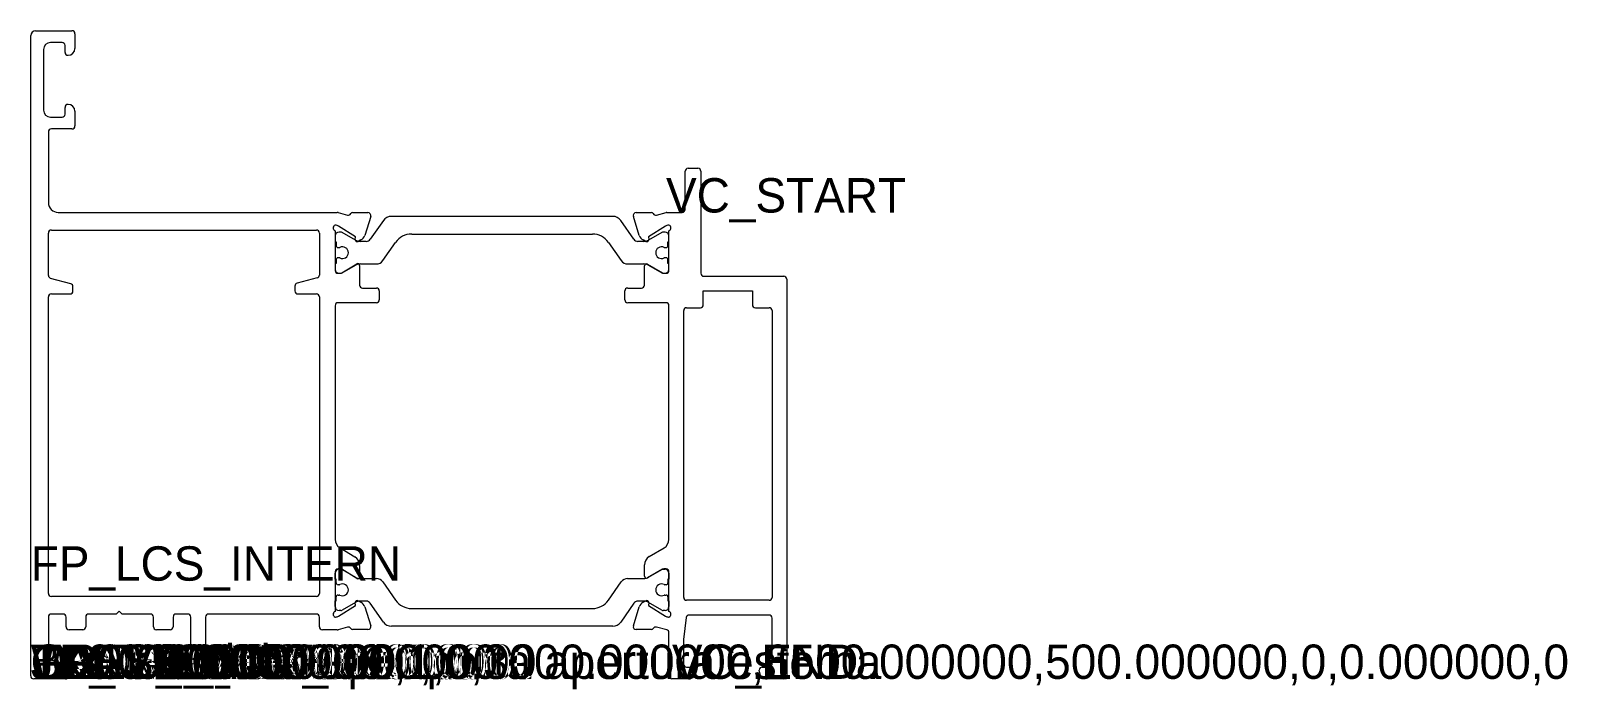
# Model space of a CAD drawing. Header units: metres. Extents: x 64 to 220, y 83 to 150.
import ezdxf

# ---------------------------------------------------------------- set-up
doc = ezdxf.new("R2010")
doc.units = ezdxf.units.M

msp = doc.modelspace()

# ---------------------------------------------------------------- linework, layer by layer
for p, q in [((64.102317, 150.291808), (67.802317, 150.291808)), ((63.602317, 84.591808), (63.602317, 149.791808)), ((66.802317, 149.091808), (65.602317, 149.091808)), ((67.102317, 148.091808), (67.102317, 148.791808)), ((68.102317, 149.991808), (68.102317, 148.491808)), ((64.902317, 148.391808), (64.902317, 142.191808)), ((67.102317, 141.791808), (67.102317, 142.491808)), ((65.602317, 141.491808), (66.802317, 141.491808)), ((68.102317, 142.091808), (68.102317, 140.591808)), ((65.402317, 139.991808), (65.402317, 132.791808)), ((67.802317, 140.291808), (65.702317, 140.291808)), ((130.552316, 136.291836), (131.552316, 136.291836)), ((130.252316, 132.091836), (130.252316, 135.991836)), ((131.852316, 135.991836), (131.852316, 125.591836)), ((66.402317, 131.791808), (94.824632, 131.791808)), ((94.901096, 131.7819), (94.824632, 131.791808)), ((94.901096, 131.7819), (95.863299, 131.528278)), ((96.389029, 131.767324), (97.940123, 131.767324)), ((125.26451, 131.767324), (126.815604, 131.767324)), ((127.341334, 131.528278), (128.303642, 131.781928)), ((128.380106, 131.791836), (128.303642, 131.781928)), ((128.380106, 131.791836), (129.952316, 131.791836)), ((65.702317, 129.991808), (92.702317, 129.991808)), ((94.640599, 130.491808), (94.602317, 130.491808)), ((94.602317, 129.926123), (94.602317, 125.891808)), ((96.670207, 129.314332), (94.96211, 130.398396)), ((98.226392, 131.377603), (97.624428, 129.456934)), ((99.513691, 130.965385), (98.176039, 129.05502)), ((122.871924, 131.391808), (100.332843, 131.391808)), ((125.028728, 129.05502), (123.691076, 130.965385)), ((125.580205, 129.456934), (124.978241, 131.377603)), ((128.242523, 130.398396), (126.534426, 129.314332)), ((128.602316, 130.491808), (128.564034, 130.491808)), ((128.602316, 125.891808), (128.602316, 129.926123)), ((65.402317, 125.365085), (65.402317, 129.691808)), ((93.002317, 129.691808), (93.002317, 125.418674)), ((94.602317, 129.391808), (94.602317, 128.791808)), ((94.602317, 128.791808), (94.702317, 128.791808)), ((94.702317, 128.791808), (94.702317, 128.416808)), ((95.182702, 129.791808), (95.002317, 129.791808)), ((96.676484, 128.975783), (95.332702, 129.751616)), ((96.65811, 129.025911), (96.670207, 129.314332)), ((97.231658, 128.987215), (96.950588, 128.840286)), ((97.766463, 128.841808), (97.176484, 128.841808)), ((99.462918, 126.882947), (100.762513, 128.738961)), ((102.400818, 129.591808), (120.803949, 129.591808)), ((122.442253, 128.738961), (123.741848, 126.882947)), ((126.028282, 128.841808), (125.438304, 128.841808)), ((126.254045, 128.840286), (125.972975, 128.987215)), ((127.872065, 129.751616), (126.528282, 128.975783)), ((126.534426, 129.314332), (126.546523, 129.025911)), ((128.202449, 129.791808), (128.022065, 129.791808)), ((128.502449, 128.416808), (128.502449, 128.791808)), ((128.502449, 128.791808), (128.602449, 128.791808)), ((128.602449, 128.791808), (128.602449, 129.391808)), ((94.702317, 126.966808), (94.702317, 126.591808)), ((94.902317, 128.216808), (95.0254, 128.216808)), ((95.0254, 127.166808), (94.902317, 127.166808)), ((95.0254, 128.216808), (95.090783, 128.231808)), ((95.090783, 127.151808), (95.0254, 127.166808)), ((128.113983, 128.231808), (128.179367, 128.216808)), ((128.179367, 127.166808), (128.113983, 127.151808)), ((128.179367, 128.216808), (128.302449, 128.216808)), ((128.302449, 127.166808), (128.179367, 127.166808)), ((128.502449, 126.591808), (128.502449, 126.966808)), ((94.702317, 126.591808), (94.602317, 126.591808)), ((94.602317, 126.591808), (94.602317, 125.991808)), ((94.902317, 125.591808), (95.121932, 125.591808)), ((95.002317, 125.591808), (95.182702, 125.591808)), ((95.271932, 125.632001), (96.802317, 126.565569)), ((95.332702, 125.632001), (96.676484, 126.407834)), ((97.102317, 126.392364), (97.102317, 124.391822)), ((97.176484, 126.541808), (98.807597, 126.541808)), ((124.397169, 126.541808), (126.028282, 126.541808)), ((126.102316, 124.391822), (126.102316, 126.342364)), ((126.402316, 126.515569), (127.932701, 125.632001)), ((126.528282, 126.407834), (127.872065, 125.632001)), ((128.022065, 125.591808), (128.202449, 125.591808)), ((128.082701, 125.591808), (128.302316, 125.591808)), ((128.602449, 126.591808), (128.502449, 126.591808)), ((128.602449, 125.991808), (128.602449, 126.591808)), ((132.152316, 125.291836), (140.302574, 125.291836)), ((67.679963, 124.524593), (65.624671, 125.075307)), ((67.902317, 123.791808), (67.902317, 124.234815)), ((90.502317, 124.288405), (90.502317, 123.791808)), ((92.779963, 125.128897), (90.724671, 124.578183)), ((97.402317, 124.091822), (98.802317, 124.091822)), ((99.102317, 123.791822), (99.102317, 122.891822)), ((124.102316, 122.891822), (124.102316, 123.791822)), ((124.402316, 124.091822), (125.802316, 124.091822)), ((132.103065, 122.391808), (132.103065, 123.791836)), ((132.103065, 123.791836), (137.102574, 123.791836)), ((137.102574, 123.791836), (137.102574, 122.391808)), ((140.602574, 124.991836), (140.602574, 84.591808)), ((65.402317, 92.991808), (65.402317, 123.191808)), ((65.702317, 123.491808), (67.602317, 123.491808)), ((90.802317, 123.491808), (92.702317, 123.491808)), ((93.002317, 123.191808), (93.002317, 92.991808)), ((94.602317, 122.291822), (94.602317, 98.49403)), ((98.802317, 122.591822), (94.902317, 122.591822)), ((128.302316, 122.591822), (124.402316, 122.591822)), ((128.602316, 98.49403), (128.602316, 122.291822)), ((130.403065, 122.091808), (131.803065, 122.091808)), ((137.402574, 122.091808), (138.802574, 122.091808)), ((130.103065, 92.591808), (130.103065, 121.791808)), ((139.102574, 121.791808), (139.102574, 92.591808)), ((95.102317, 97.628004), (96.602317, 96.711979)), ((126.602316, 96.761979), (128.102316, 97.628004)), ((95.121932, 95.491808), (94.902317, 95.491808)), ((97.102317, 95.845954), (97.102317, 94.691253)), ((126.102316, 94.741253), (126.102316, 95.895954)), ((128.302316, 95.491808), (128.082701, 95.491808)), ((94.602317, 95.191808), (94.602317, 91.157494)), ((94.602317, 94.456838), (94.602317, 95.056838)), ((94.702317, 94.456838), (94.602317, 94.456838)), ((94.702317, 94.081838), (94.702317, 94.456838)), ((95.002317, 95.456838), (95.182702, 95.456838)), ((95.0254, 93.881838), (95.090783, 93.896838)), ((96.802317, 94.518048), (95.271932, 95.451616)), ((95.332702, 95.416645), (96.676484, 94.640812)), ((97.176484, 94.506838), (98.807597, 94.506838)), ((99.462918, 94.165699), (100.762513, 92.309685)), ((122.442253, 92.309685), (123.741848, 94.165699)), ((124.397169, 94.506838), (126.028282, 94.506838)), ((127.932701, 95.451616), (126.402316, 94.568048)), ((126.528282, 94.640812), (127.872065, 95.416645)), ((128.022065, 95.456838), (128.202449, 95.456838)), ((128.113983, 93.896838), (128.179367, 93.881838)), ((128.602449, 94.456838), (128.502449, 94.456838)), ((128.502449, 94.456838), (128.502449, 94.081838)), ((128.602316, 91.157494), (128.602316, 95.191808)), ((128.602449, 95.056838), (128.602449, 94.456838)), ((92.702317, 92.691808), (65.702317, 92.691808)), ((94.702317, 92.256838), (94.702317, 92.631838)), ((95.0254, 93.881838), (94.902317, 93.881838)), ((94.902317, 92.831838), (95.0254, 92.831838)), ((95.090783, 92.816838), (95.0254, 92.831838)), ((128.179367, 92.831838), (128.113983, 92.816838)), ((128.302449, 93.881838), (128.179367, 93.881838)), ((128.179367, 92.831838), (128.302449, 92.831838)), ((128.502449, 92.631838), (128.502449, 92.256838)), ((66.902317, 90.892919), (65.702317, 90.892919)), ((72.302317, 90.892919), (69.502317, 90.892919)), ((72.602317, 91.192919), (72.302317, 90.892919)), ((72.902317, 90.892919), (72.602317, 91.192919)), ((75.802317, 90.892919), (72.902317, 90.892919)), ((79.602317, 90.892919), (78.402317, 90.892919)), ((92.702317, 90.892919), (81.702317, 90.892919)), ((94.602317, 91.656838), (94.602317, 92.256838)), ((94.602317, 92.256838), (94.702317, 92.256838)), ((94.96211, 90.685221), (96.670207, 91.769285)), ((95.182702, 91.256838), (95.002317, 91.256838)), ((96.676484, 92.072863), (95.332702, 91.29703)), ((96.670207, 91.769285), (96.65811, 92.057706)), ((96.950588, 92.243331), (97.231658, 92.096402)), ((97.766463, 92.206838), (97.176484, 92.206838)), ((97.624428, 91.626683), (98.226392, 89.706014)), ((99.513691, 90.083261), (98.176039, 91.993626)), ((102.400818, 91.456838), (120.803949, 91.456838)), ((125.028728, 91.993626), (123.691076, 90.083261)), ((124.978241, 89.706014), (125.580205, 91.626683)), ((126.028282, 92.206838), (125.438304, 92.206838)), ((125.972975, 92.096402), (126.254045, 92.243331)), ((127.872065, 91.29703), (126.528282, 92.072863)), ((126.546523, 92.057706), (126.534426, 91.769285)), ((126.534426, 91.769285), (128.242523, 90.685221)), ((128.202449, 91.256838), (128.022065, 91.256838)), ((128.502449, 92.256838), (128.602449, 92.256838)), ((128.602449, 92.256838), (128.602449, 91.656838)), ((138.802574, 92.291808), (130.403065, 92.291808)), ((138.802574, 90.791808), (130.664217, 90.791808)), ((65.402317, 90.592919), (65.402317, 86.091808)), ((67.202317, 89.591408), (67.202317, 90.592919)), ((68.902317, 89.291408), (67.502317, 89.291408)), ((69.202317, 90.592919), (69.202317, 89.591408)), ((76.102317, 89.591408), (76.102317, 90.592919)), ((77.802317, 89.291408), (76.402317, 89.291408)), ((78.102317, 90.592919), (78.102317, 89.591408)), ((79.902317, 86.091808), (79.902317, 90.592919)), ((81.402317, 90.592919), (81.402317, 84.591808)), ((93.002317, 89.591808), (93.002317, 90.592919)), ((94.824632, 89.291808), (93.302317, 89.291808)), ((94.602317, 90.591808), (94.640599, 90.591808)), ((94.824632, 89.291808), (94.901096, 89.301717)), ((95.863299, 89.555339), (94.901096, 89.301717)), ((97.940123, 89.316293), (96.389029, 89.316293)), ((122.871924, 89.656838), (100.332843, 89.656838)), ((126.815604, 89.316293), (125.26451, 89.316293)), ((128.37878, 89.281884), (127.341334, 89.555339)), ((128.564034, 90.591808), (128.602316, 90.591808)), ((130.366354, 90.527552), (130.098065, 88.291808)), ((139.102574, 85.791808), (139.102574, 90.491808)), ((128.602557, 84.591792), (128.602316, 88.991808)), ((130.098065, 88.291808), (130.098065, 85.791808)), ((65.702317, 85.791808), (67.602317, 85.791808)), ((67.862125, 85.222193), (67.411569, 84.441808)), ((67.902317, 85.491808), (67.902317, 85.372193)), ((77.902317, 85.372193), (77.902317, 85.491808)), ((78.393065, 84.441808), (77.942509, 85.222193)), ((78.202317, 85.791808), (79.602317, 85.791808)), ((130.398065, 85.491808), (131.102574, 85.491808)), ((131.402574, 85.191808), (131.402574, 85.091808)), ((137.802574, 85.091808), (137.802574, 85.191808)), ((138.102574, 85.491808), (138.802574, 85.491808)), ((67.151762, 84.291808), (63.902317, 84.291808)), ((81.102317, 84.291808), (78.652872, 84.291808)), ((130.602574, 84.291808), (128.902557, 84.291808)), ((140.302574, 84.291808), (138.602574, 84.291808))]:
    msp.add_line(p, q)
for centre, radius, start, end in [((64.102317, 149.791808), 0.5, 90, 180), ((67.802317, 149.991808), 0.3, 0, 90), ((65.602317, 148.391808), 0.7, 90, 180), ((66.802317, 148.791808), 0.3, 0, 90), ((67.402317, 148.091808), 0.3, 180, 270), ((67.402317, 148.491808), 0.7, 270, 0), ((67.402317, 142.491808), 0.3, 90, 180), ((67.402317, 142.091808), 0.7, 0, 90), ((65.602317, 142.191808), 0.7, 180, 270), ((66.802317, 141.791808), 0.3, 270, 0), ((65.702317, 139.991808), 0.3, 90, 180), ((67.802317, 140.591808), 0.3, 270, 0), ((130.552316, 135.991836), 0.3, 90, 180), ((131.552316, 135.991836), 0.3, 0, 90), ((66.402317, 132.791808), 1, 180, 270), ((95.95302, 131.814547), 0.3, 252.598279, 330.367342), ((96.387627, 131.567328), 0.2, 90, 150.367342), ((97.940123, 131.467324), 0.3, 342.598279, 90), ((125.26451, 131.467324), 0.3, 90, 197.401721), ((126.817006, 131.567328), 0.2, 29.632658, 90), ((127.251613, 131.814547), 0.3, 209.632658, 287.401721), ((129.952316, 132.091836), 0.3, 270, 0), ((65.702317, 129.691808), 0.3, 90, 180), ((92.702317, 129.691808), 0.3, 0, 90), ((94.702317, 130.208966), 0.3, 109.471221, 250.528779), ((94.640599, 129.891808), 0.6, 57.598279, 90), ((100.332843, 130.391808), 1, 90, 145), ((122.871924, 130.391808), 1, 35, 90), ((128.564034, 129.891808), 0.6, 90, 122.401721), ((128.502316, 130.208966), 0.3, 289.471221, 70.528779), ((95.002317, 129.391808), 0.4, 90, 180), ((94.902317, 128.416808), 0.2, 180, 270), ((95.182702, 129.491808), 0.3, 60, 90), ((96.857934, 129.01753), 0.2, 180, 297.598279), ((97.176484, 129.841808), 1, 240, 270), ((96.861043, 129.696189), 0.8, 297.598279, 342.598279), ((97.766463, 129.341808), 0.5, 270, 325), ((102.400818, 127.591808), 2, 90, 145), ((120.803949, 127.591808), 2, 35, 90), ((125.438304, 129.341808), 0.5, 215, 270), ((126.34359, 129.696189), 0.8, 197.401721, 242.401721), ((126.028282, 129.841808), 1, 270, 300), ((126.346699, 129.01753), 0.2, 242.401721, 0), ((128.022065, 129.491808), 0.3, 90, 120), ((128.202449, 129.391808), 0.4, 0, 90), ((128.302449, 128.416808), 0.2, 270, 0), ((94.902317, 126.966808), 0.2, 90, 180), ((95.352317, 127.691808), 0.6, 0, 115.841933), ((95.352317, 127.691808), 0.6, 244.158067, 0), ((98.807597, 127.341808), 0.8, 270, 325), ((124.397169, 127.341808), 0.8, 215, 270), ((127.852449, 127.691808), 0.6, 64.158067, 180), ((127.852449, 127.691808), 0.6, 180, 295.841933), ((128.302449, 126.966808), 0.2, 0, 90), ((65.702317, 125.365085), 0.3, 180, 255), ((92.702317, 125.418674), 0.3, 285, 0), ((95.002317, 125.991808), 0.4, 180, 270), ((94.902317, 125.891808), 0.3, 180, 270), ((95.121932, 125.891808), 0.3, 270, 300), ((95.182702, 125.891808), 0.3, 270, 300), ((97.176484, 125.541808), 1, 90, 120), ((96.902317, 126.392364), 0.2, 0, 120), ((126.028282, 125.541808), 1, 60, 90), ((126.302316, 126.342364), 0.2, 60, 180), ((128.022065, 125.891808), 0.3, 240, 270), ((128.082701, 125.891808), 0.3, 240, 270), ((128.202449, 125.991808), 0.4, 270, 0), ((128.302316, 125.891808), 0.3, 270, 0), ((132.152316, 125.591836), 0.3, 180, 270), ((140.302574, 124.991836), 0.3, 0, 90), ((67.602317, 123.791808), 0.3, 270, 0), ((67.602317, 124.234815), 0.3, 0, 75), ((90.802317, 124.288405), 0.3, 105, 180), ((90.802317, 123.791808), 0.3, 180, 270), ((97.402317, 124.391822), 0.3, 180, 270), ((98.802317, 123.791822), 0.3, 0, 90), ((124.402316, 123.791822), 0.3, 90, 180), ((125.802316, 124.391822), 0.3, 270, 0), ((65.702317, 123.191808), 0.3, 90, 180), ((92.702317, 123.191808), 0.3, 0, 90), ((94.902317, 122.291822), 0.3, 90, 180), ((98.802317, 122.891822), 0.3, 270, 0), ((124.402316, 122.891822), 0.3, 180, 270), ((128.302316, 122.291822), 0.3, 0, 90), ((130.403065, 121.791808), 0.3, 90, 180), ((131.803065, 122.391808), 0.3, 270, 0), ((137.402574, 122.391808), 0.3, 180, 270), ((138.802574, 121.791808), 0.3, 0, 90), ((95.602317, 98.49403), 1, 180, 240), ((127.602316, 98.49403), 1, 299.999999, 0), ((94.902317, 95.191808), 0.3, 90, 180), ((95.121932, 95.191808), 0.3, 60, 90), ((96.102317, 95.845954), 1, 0, 60), ((127.102316, 95.895954), 1, 119.999999, 180), ((128.082701, 95.191808), 0.3, 90, 120), ((128.302316, 95.191808), 0.3, 0, 90), ((95.002317, 95.056838), 0.4, 90, 180), ((94.902317, 94.081838), 0.2, 180, 270), ((95.352317, 93.356838), 0.6, 0, 115.841933), ((95.182702, 95.156838), 0.3, 60, 90), ((97.176484, 95.506838), 1, 240, 270), ((96.902317, 94.691253), 0.2, 240, 0), ((98.807597, 93.706838), 0.8, 35, 90), ((124.397169, 93.706838), 0.8, 90, 145), ((126.028282, 95.506838), 1, 270, 300), ((126.302316, 94.741253), 0.2, 180, 300), ((127.852449, 93.356838), 0.6, 64.158067, 180), ((128.022065, 95.156838), 0.3, 90, 120), ((128.202449, 95.056838), 0.4, 0, 90), ((128.302449, 94.081838), 0.2, 270, 0), ((65.702317, 92.991808), 0.3, 180, 270), ((92.702317, 92.991808), 0.3, 270, 0), ((94.902317, 92.631838), 0.2, 90, 180), ((95.352317, 93.356838), 0.6, 244.158067, 0), ((127.852449, 93.356838), 0.6, 180, 295.841933), ((128.302449, 92.631838), 0.2, 0, 90), ((130.403065, 92.591808), 0.3, 180, 270), ((138.802574, 92.591808), 0.3, 270, 0), ((65.702317, 90.592919), 0.3, 90, 180), ((66.902317, 90.592919), 0.3, 0, 90), ((69.502317, 90.592919), 0.3, 90, 180), ((75.802317, 90.592919), 0.3, 0, 90), ((78.402317, 90.592919), 0.3, 90, 180), ((79.602317, 90.592919), 0.3, 0, 90), ((81.702317, 90.592919), 0.3, 90, 180), ((92.702317, 90.592919), 0.3, 0, 90), ((94.702317, 90.874651), 0.3, 109.471221, 250.528779), ((95.002317, 91.656838), 0.4, 180, 270), ((95.182702, 91.556838), 0.3, 270, 300), ((96.857934, 92.066087), 0.2, 62.401721, 180), ((97.176484, 91.206838), 1, 90, 120), ((96.861043, 91.387428), 0.8, 17.401721, 62.401721), ((97.766463, 91.706838), 0.5, 35, 90), ((102.400818, 93.456838), 2, 215, 270), ((120.803949, 93.456838), 2, 270, 325), ((125.438304, 91.706838), 0.5, 90, 145), ((126.34359, 91.387428), 0.8, 117.598279, 162.598279), ((126.028282, 91.206838), 1, 60, 90), ((126.346699, 92.066087), 0.2, 0, 117.598279), ((128.022065, 91.556838), 0.3, 240, 270), ((128.202449, 91.656838), 0.4, 270, 0), ((128.502316, 90.874651), 0.3, 289.471221, 70.528779), ((130.664217, 90.491808), 0.3, 90, 173.157227), ((138.802574, 90.491808), 0.3, 0, 90), ((67.502317, 89.591408), 0.3, 180, 270), ((68.902317, 89.591408), 0.3, 270, 0), ((76.402317, 89.591408), 0.3, 180, 270), ((77.802317, 89.591408), 0.3, 270, 0), ((93.302317, 89.591808), 0.3, 180, 270), ((94.640599, 91.191808), 0.6, 270, 302.401721), ((95.95302, 89.26907), 0.3, 29.632658, 107.401721), ((96.387627, 89.516289), 0.2, 209.632658, 270), ((97.940123, 89.616293), 0.3, 270, 17.401721), ((100.332843, 90.656838), 1, 215, 270), ((122.871924, 90.656838), 1, 270, 325), ((125.26451, 89.616293), 0.3, 162.598279, 270), ((126.817006, 89.516289), 0.2, 270, 330.367342), ((127.251613, 89.26907), 0.3, 72.598279, 150.367342), ((128.564034, 91.191808), 0.6, 237.598279, 270), ((128.302316, 88.991792), 0.3, 0, 75.233538), ((65.702317, 86.091808), 0.3, 180, 270), ((79.602317, 86.091808), 0.3, 270, 0), ((63.902317, 84.591808), 0.3, 180, 270), ((67.602317, 85.491808), 0.3, 0, 90), ((67.602317, 85.372193), 0.3, 330, 0), ((78.202317, 85.491808), 0.3, 90, 180), ((78.202317, 85.372193), 0.3, 180, 210), ((81.102317, 84.591808), 0.3, 270, 0), ((128.902557, 84.591808), 0.3, 180, 270), ((130.398065, 85.791808), 0.3, 180, 270), ((130.602574, 85.091808), 0.8, 270, 0), ((131.102574, 85.191808), 0.3, 0, 90), ((138.102574, 85.191808), 0.3, 90, 180), ((138.602574, 85.091808), 0.8, 180, 270), ((138.802574, 85.791808), 0.3, 270, 0), ((140.302574, 84.591808), 0.3, 270, 0), ((67.151762, 84.591808), 0.3, 270, 330), ((78.652872, 84.591808), 0.3, 210, 270)]:
    msp.add_arc(centre, radius, start, end)

# ---------------------------------------------------------------- texts
for tag, p in [('VC_START', (128.303642, 131.781928)), ('FP_LCS_INTERN', (63.602317, 94.291808)), ('WX:0.000000', (63.602317, 84.291808)), ('WY:0.000000', (63.602317, 84.291808)), ('JX:0.000000', (63.602317, 84.291808)), ('JY:0.000000', (63.602317, 84.291808)), ('TDEV:0.000000', (63.602317, 84.291808)), ('TDEV2:0.000000', (63.602317, 84.291808)), ('TDEV3:0.000000', (63.602317, 84.291808)), ('TDEV4:0.000000', (63.602317, 84.291808)), ('TDEV5:0.000000', (63.602317, 84.291808)), ('OPTI:500.000000,1,0,3000.000000,6500.000000,500.000000,0,0.000000,0', (63.602317, 84.291808)), ('GLASS_MIN:0.000000', (63.602317, 84.291808)), ('GLASS_MAX:0.000000', (63.602317, 84.291808)), ('DESC:Telaio L per porta apertura esterna', (63.602317, 84.291808)), ('DENS:1.780000', (63.602317, 84.291808)), ('FRONT_VIEW', (63.602317, 84.291808)), ('BL01:6800.000000,,1', (63.602317, 84.291808)), ('PANE_WIDTH:0.000000', (63.602317, 84.291808)), ('FP_LCS_ORIG', (63.602317, 84.291808)), ('FP_LCS_HOT', (73.602317, 84.291808)), ('VC_END', (128.902557, 84.291808))]:
    msp.add_attdef(tag, p, '', height=3.5)

doc.saveas('drawing.dxf')
